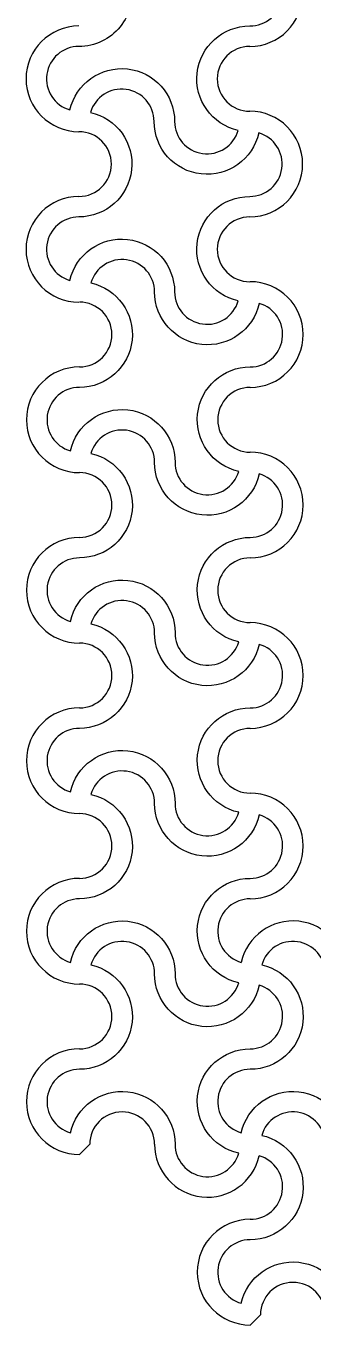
# Model space of a CAD drawing. Header units: millimetres. Extents: x 24 to 345, y 12 to 201.
# Drawn here: x 62.27 to 62.945, y 25.87 to 28.918 of the extents above; entities that cross this region are included whole.
import ezdxf

# ---------------------------------------------------------------- set-up
doc = ezdxf.new("R2010")
doc.units = ezdxf.units.MM
doc.header["$MEASUREMENT"] = 0
doc.layers.add('5th metal (rf+ground)', color=240, linetype='Continuous')

msp = doc.modelspace()

# ---------------------------------------------------------------- linework, layer by layer
at = {"layer": '5th metal (rf+ground)'}
for p, q in [((62.3953, 26.27021), (62.4193, 26.29421)), ((62.3953, 26.27021), (62.4193, 26.29421)), ((62.3953, 26.27021), (62.4193, 26.29421)), ((62.3953, 26.27021), (62.4193, 26.29421)), ((62.7953, 25.87021), (62.8193, 25.89421)), ((62.7953, 25.87021), (62.8193, 25.89421)), ((62.7953, 25.87021), (62.8193, 25.89421)), ((62.7953, 25.87021), (62.8193, 25.89421))]:
    msp.add_line(p, q, dxfattribs=at)
msp.add_lwpolyline([(62.5154, 29.02032, -0.4777982), (62.39418, 28.87021, 0.8687853), (62.37314, 28.72118, -0.8959788), (62.61818, 28.69421, 0.8687853), (62.76721, 28.67318, -0.8959788), (62.79418, 28.91821, 0.8687853), (62.81521, 29.06724, -0.6533985), (62.59235, 29.02345, -0.6533985)], format="xyb", dxfattribs=at)
msp.add_lwpolyline([(62.5154, 29.02032, -0.4777982), (62.39418, 28.87021, 0.8687853), (62.37314, 28.72118, -0.8959788), (62.61818, 28.69421, 0.8687853), (62.76721, 28.67318, -0.8959788), (62.79418, 28.91821, 0.8687853), (62.81521, 29.06724, -0.6533985), (62.59235, 29.02345, -0.6533985)], format="xyb", dxfattribs=at)
msp.add_lwpolyline([(62.5154, 29.02032, -0.4777982), (62.39418, 28.87021, 0.8687853), (62.37314, 28.72118, -0.8959788), (62.61818, 28.69421, 0.8687853), (62.76721, 28.67318, -0.8959788), (62.79418, 28.91821, 0.8687853), (62.81521, 29.06724, -0.6533985), (62.59235, 29.02345, -0.6533985)], format="xyb", dxfattribs=at)
msp.add_lwpolyline([(62.5154, 29.02032, -0.4777982), (62.39418, 28.87021, 0.8687853), (62.37314, 28.72118, -0.8959788), (62.61818, 28.69421, 0.8687853), (62.76721, 28.67318, -0.8959788), (62.79418, 28.91821, 0.8687853), (62.81521, 29.06724, -0.6533985), (62.59235, 29.02345, -0.6533985)], format="xyb", dxfattribs=at)
for points in [[(62.39418, 28.47021, 0.8687853), (62.37314, 28.32118, -0.8959788), (62.61818, 28.29421, 0.8687853), (62.76721, 28.27318, -0.8959788), (62.79418, 28.51821, 0.8687853), (62.81521, 28.66724, -0.8959788), (62.57018, 28.69421, 0.8687853), (62.42114, 28.71524, -0.8959788)], [(62.39418, 28.47021, 0.8687853), (62.37314, 28.32118, -0.8959788), (62.61818, 28.29421, 0.8687853), (62.76721, 28.27318, -0.8959788), (62.79418, 28.51821, 0.8687853), (62.81521, 28.66724, -0.8959788), (62.57018, 28.69421, 0.8687853), (62.42114, 28.71524, -0.8959788)], [(62.39418, 28.47021, 0.8687853), (62.37314, 28.32118, -0.8959788), (62.61818, 28.29421, 0.8687853), (62.76721, 28.27318, -0.8959788), (62.79418, 28.51821, 0.8687853), (62.81521, 28.66724, -0.8959788), (62.57018, 28.69421, 0.8687853), (62.42114, 28.71524, -0.8959788)], [(62.39418, 28.47021, 0.8687853), (62.37314, 28.32118, -0.8959788), (62.61818, 28.29421, 0.8687853), (62.76721, 28.27318, -0.8959788), (62.79418, 28.51821, 0.8687853), (62.81521, 28.66724, -0.8959788), (62.57018, 28.69421, 0.8687853), (62.42114, 28.71524, -0.8959788)], [(62.5713, 28.29421, 0.8687853), (62.42227, 28.31524, -0.8959788), (62.3953, 28.07021, 0.8687853), (62.37427, 27.92118, -0.8959788), (62.6193, 27.89421, 0.8687853), (62.76833, 27.87318, -0.8959788), (62.7953, 28.11821, 0.8687853), (62.81633, 28.26724, -0.8959788)], [(62.5713, 28.29421, 0.8687853), (62.42227, 28.31524, -0.8959788), (62.3953, 28.07021, 0.8687853), (62.37427, 27.92118, -0.8959788), (62.6193, 27.89421, 0.8687853), (62.76833, 27.87318, -0.8959788), (62.7953, 28.11821, 0.8687853), (62.81633, 28.26724, -0.8959788)], [(62.5713, 28.29421, 0.8687853), (62.42227, 28.31524, -0.8959788), (62.3953, 28.07021, 0.8687853), (62.37427, 27.92118, -0.8959788), (62.6193, 27.89421, 0.8687853), (62.76833, 27.87318, -0.8959788), (62.7953, 28.11821, 0.8687853), (62.81633, 28.26724, -0.8959788)], [(62.5713, 28.29421, 0.8687853), (62.42227, 28.31524, -0.8959788), (62.3953, 28.07021, 0.8687853), (62.37427, 27.92118, -0.8959788), (62.6193, 27.89421, 0.8687853), (62.76833, 27.87318, -0.8959788), (62.7953, 28.11821, 0.8687853), (62.81633, 28.26724, -0.8959788)], [(62.5713, 27.89421, 0.8687853), (62.42227, 27.91524, -0.8959788), (62.3953, 27.67021, 0.8687853), (62.37427, 27.52118, -0.8959788), (62.6193, 27.49421, 0.8687853), (62.76833, 27.47318, -0.8959788), (62.7953, 27.71821, 0.8687853), (62.81633, 27.86724, -0.8959788)], [(62.5713, 27.89421, 0.8687853), (62.42227, 27.91524, -0.8959788), (62.3953, 27.67021, 0.8687853), (62.37427, 27.52118, -0.8959788), (62.6193, 27.49421, 0.8687853), (62.76833, 27.47318, -0.8959788), (62.7953, 27.71821, 0.8687853), (62.81633, 27.86724, -0.8959788)], [(62.5713, 27.89421, 0.8687853), (62.42227, 27.91524, -0.8959788), (62.3953, 27.67021, 0.8687853), (62.37427, 27.52118, -0.8959788), (62.6193, 27.49421, 0.8687853), (62.76833, 27.47318, -0.8959788), (62.7953, 27.71821, 0.8687853), (62.81633, 27.86724, -0.8959788)], [(62.5713, 27.89421, 0.8687853), (62.42227, 27.91524, -0.8959788), (62.3953, 27.67021, 0.8687853), (62.37427, 27.52118, -0.8959788), (62.6193, 27.49421, 0.8687853), (62.76833, 27.47318, -0.8959788), (62.7953, 27.71821, 0.8687853), (62.81633, 27.86724, -0.8959788)], [(62.5713, 27.49421, 0.8687853), (62.42227, 27.51524, -0.8959788), (62.3953, 27.27021, 0.8687853), (62.37427, 27.12118, -0.8959788), (62.6193, 27.09421, 0.8687853), (62.76833, 27.07318, -0.8959788), (62.7953, 27.31821, 0.8687853), (62.81633, 27.46724, -0.8959788)], [(62.5713, 27.49421, 0.8687853), (62.42227, 27.51524, -0.8959788), (62.3953, 27.27021, 0.8687853), (62.37427, 27.12118, -0.8959788), (62.6193, 27.09421, 0.8687853), (62.76833, 27.07318, -0.8959788), (62.7953, 27.31821, 0.8687853), (62.81633, 27.46724, -0.8959788)], [(62.5713, 27.49421, 0.8687853), (62.42227, 27.51524, -0.8959788), (62.3953, 27.27021, 0.8687853), (62.37427, 27.12118, -0.8959788), (62.6193, 27.09421, 0.8687853), (62.76833, 27.07318, -0.8959788), (62.7953, 27.31821, 0.8687853), (62.81633, 27.46724, -0.8959788)], [(62.5713, 27.49421, 0.8687853), (62.42227, 27.51524, -0.8959788), (62.3953, 27.27021, 0.8687853), (62.37427, 27.12118, -0.8959788), (62.6193, 27.09421, 0.8687853), (62.76833, 27.07318, -0.8959788), (62.7953, 27.31821, 0.8687853), (62.81633, 27.46724, -0.8959788)], [(62.5713, 27.09421, 0.8687853), (62.42227, 27.11524, -0.8959788), (62.3953, 26.87021, 0.8687853), (62.37427, 26.72118, -0.8959788), (62.6193, 26.69421, 0.8687853), (62.76833, 26.67318, -0.8959788), (62.7953, 26.91821, 0.8687853), (62.81633, 27.06724, -0.8959788)], [(62.5713, 27.09421, 0.8687853), (62.42227, 27.11524, -0.8959788), (62.3953, 26.87021, 0.8687853), (62.37427, 26.72118, -0.8959788), (62.6193, 26.69421, 0.8687853), (62.76833, 26.67318, -0.8959788), (62.7953, 26.91821, 0.8687853), (62.81633, 27.06724, -0.8959788)], [(62.5713, 27.09421, 0.8687853), (62.42227, 27.11524, -0.8959788), (62.3953, 26.87021, 0.8687853), (62.37427, 26.72118, -0.8959788), (62.6193, 26.69421, 0.8687853), (62.76833, 26.67318, -0.8959788), (62.7953, 26.91821, 0.8687853), (62.81633, 27.06724, -0.8959788)], [(62.5713, 27.09421, 0.8687853), (62.42227, 27.11524, -0.8959788), (62.3953, 26.87021, 0.8687853), (62.37427, 26.72118, -0.8959788), (62.6193, 26.69421, 0.8687853), (62.76833, 26.67318, -0.8959788), (62.7953, 26.91821, 0.8687853), (62.81633, 27.06724, -0.8959788)], [(62.5713, 26.69421, 0.8687853), (62.42227, 26.71524, -0.8959788), (62.3953, 26.47021, 0.8687853), (62.37427, 26.32118, -0.8959788), (62.6193, 26.29421, 0.8687853), (62.76833, 26.27318, -0.8959788), (62.7953, 26.51821, 0.8687853), (62.81633, 26.66724, -0.8959788)], [(62.5713, 26.69421, 0.8687853), (62.42227, 26.71524, -0.8959788), (62.3953, 26.47021, 0.8687853), (62.37427, 26.32118, -0.8959788), (62.6193, 26.29421, 0.8687853), (62.76833, 26.27318, -0.8959788), (62.7953, 26.51821, 0.8687853), (62.81633, 26.66724, -0.8959788)], [(62.5713, 26.69421, 0.8687853), (62.42227, 26.71524, -0.8959788), (62.3953, 26.47021, 0.8687853), (62.37427, 26.32118, -0.8959788), (62.6193, 26.29421, 0.8687853), (62.76833, 26.27318, -0.8959788), (62.7953, 26.51821, 0.8687853), (62.81633, 26.66724, -0.8959788)], [(62.5713, 26.69421, 0.8687853), (62.42227, 26.71524, -0.8959788), (62.3953, 26.47021, 0.8687853), (62.37427, 26.32118, -0.8959788), (62.6193, 26.29421, 0.8687853), (62.76833, 26.27318, -0.8959788), (62.7953, 26.51821, 0.8687853), (62.81633, 26.66724, -0.8959788)], [(62.9713, 26.69421, 0.8687853), (62.82227, 26.71524, -0.8959788), (62.7953, 26.47021, 0.8687853), (62.77427, 26.32118, -0.8959788), (63.0193, 26.29421, 0.8687853), (63.16833, 26.27318, -0.8959788), (63.1953, 26.51821, 0.8687853), (63.21633, 26.66724, -0.8959788)], [(62.9713, 26.69421, 0.8687853), (62.82227, 26.71524, -0.8959788), (62.7953, 26.47021, 0.8687853), (62.77427, 26.32118, -0.8959788), (63.0193, 26.29421, 0.8687853), (63.16833, 26.27318, -0.8959788), (63.1953, 26.51821, 0.8687853), (63.21633, 26.66724, -0.8959788)], [(62.9713, 26.69421, 0.8687853), (62.82227, 26.71524, -0.8959788), (62.7953, 26.47021, 0.8687853), (62.77427, 26.32118, -0.8959788), (63.0193, 26.29421, 0.8687853), (63.16833, 26.27318, -0.8959788), (63.1953, 26.51821, 0.8687853), (63.21633, 26.66724, -0.8959788)], [(62.9713, 26.69421, 0.8687853), (62.82227, 26.71524, -0.8959788), (62.7953, 26.47021, 0.8687853), (62.77427, 26.32118, -0.8959788), (63.0193, 26.29421, 0.8687853), (63.16833, 26.27318, -0.8959788), (63.1953, 26.51821, 0.8687853), (63.21633, 26.66724, -0.8959788)], [(62.9713, 26.29421, 0.8687853), (62.82227, 26.31524, -0.8959788), (62.7953, 26.07021, 0.8687853), (62.77427, 25.92118, -0.8959788), (63.0193, 25.89421, 0.8687853), (63.16833, 25.87318, -0.8959788), (63.1953, 26.11821, 0.8687853), (63.21633, 26.26724, -0.8959788)], [(62.9713, 26.29421, 0.8687853), (62.82227, 26.31524, -0.8959788), (62.7953, 26.07021, 0.8687853), (62.77427, 25.92118, -0.8959788), (63.0193, 25.89421, 0.8687853), (63.16833, 25.87318, -0.8959788), (63.1953, 26.11821, 0.8687853), (63.21633, 26.26724, -0.8959788)], [(62.9713, 26.29421, 0.8687853), (62.82227, 26.31524, -0.8959788), (62.7953, 26.07021, 0.8687853), (62.77427, 25.92118, -0.8959788), (63.0193, 25.89421, 0.8687853), (63.16833, 25.87318, -0.8959788), (63.1953, 26.11821, 0.8687853), (63.21633, 26.26724, -0.8959788)], [(62.9713, 26.29421, 0.8687853), (62.82227, 26.31524, -0.8959788), (62.7953, 26.07021, 0.8687853), (62.77427, 25.92118, -0.8959788), (63.0193, 25.89421, 0.8687853), (63.16833, 25.87318, -0.8959788), (63.1953, 26.11821, 0.8687853), (63.21633, 26.26724, -0.8959788)]]:
    msp.add_lwpolyline(points, format="xyb", close=True, dxfattribs=at)
for centre, radius, start, end in [((62.79418, 28.99421), 0.124, 270, 90), ((62.79418, 28.99421), 0.124, 270, 90), ((62.79418, 28.99421), 0.124, 270, 90), ((62.79418, 28.99421), 0.124, 270, 90), ((62.39418, 28.79421), 0.124, 90, 270), ((62.39418, 28.79421), 0.124, 90, 270), ((62.39418, 28.79421), 0.124, 90, 270), ((62.39418, 28.79421), 0.124, 90, 270), ((62.79418, 28.79421), 0.076, 90, 270), ((62.79418, 28.79421), 0.076, 90, 270), ((62.79418, 28.79421), 0.076, 90, 270), ((62.79418, 28.79421), 0.076, 90, 270), ((62.79418, 28.59421), 0.124, 270, 90), ((62.79418, 28.59421), 0.124, 270, 90), ((62.79418, 28.59421), 0.124, 270, 90), ((62.79418, 28.59421), 0.124, 270, 90), ((62.39418, 28.59421), 0.076, 270, 90), ((62.39418, 28.59421), 0.076, 270, 90), ((62.39418, 28.59421), 0.076, 270, 90), ((62.39418, 28.59421), 0.076, 270, 90), ((62.39418, 28.39421), 0.124, 90, 270), ((62.39418, 28.39421), 0.124, 90, 270), ((62.39418, 28.39421), 0.124, 90, 270), ((62.39418, 28.39421), 0.124, 90, 270), ((62.79418, 28.39421), 0.076, 90, 270), ((62.79418, 28.39421), 0.076, 90, 270), ((62.79418, 28.39421), 0.076, 90, 270), ((62.79418, 28.39421), 0.076, 90, 270), ((62.7953, 28.19421), 0.124, 270, 90), ((62.7953, 28.19421), 0.124, 270, 90), ((62.7953, 28.19421), 0.124, 270, 90), ((62.7953, 28.19421), 0.124, 270, 90), ((62.3953, 28.19421), 0.076, 270, 90), ((62.3953, 28.19421), 0.076, 270, 90), ((62.3953, 28.19421), 0.076, 270, 90), ((62.3953, 28.19421), 0.076, 270, 90), ((62.3953, 27.99421), 0.124, 90, 270), ((62.3953, 27.99421), 0.124, 90, 270), ((62.3953, 27.99421), 0.124, 90, 270), ((62.3953, 27.99421), 0.124, 90, 270), ((62.7953, 27.99421), 0.076, 90, 270), ((62.7953, 27.99421), 0.076, 90, 270), ((62.7953, 27.99421), 0.076, 90, 270), ((62.7953, 27.99421), 0.076, 90, 270), ((62.7953, 27.79421), 0.124, 270, 90), ((62.7953, 27.79421), 0.124, 270, 90), ((62.7953, 27.79421), 0.124, 270, 90), ((62.7953, 27.79421), 0.124, 270, 90), ((62.3953, 27.79421), 0.076, 270, 90), ((62.3953, 27.79421), 0.076, 270, 90), ((62.3953, 27.79421), 0.076, 270, 90), ((62.3953, 27.79421), 0.076, 270, 90), ((62.3953, 27.59421), 0.124, 90, 270), ((62.3953, 27.59421), 0.124, 90, 270), ((62.3953, 27.59421), 0.124, 90, 270), ((62.3953, 27.59421), 0.124, 90, 270), ((62.7953, 27.59421), 0.076, 90, 270), ((62.7953, 27.59421), 0.076, 90, 270), ((62.7953, 27.59421), 0.076, 90, 270), ((62.7953, 27.59421), 0.076, 90, 270), ((62.7953, 27.39421), 0.124, 270, 90), ((62.7953, 27.39421), 0.124, 270, 90), ((62.7953, 27.39421), 0.124, 270, 90), ((62.7953, 27.39421), 0.124, 270, 90), ((62.3953, 27.39421), 0.076, 270, 90), ((62.3953, 27.39421), 0.076, 270, 90), ((62.3953, 27.39421), 0.076, 270, 90), ((62.3953, 27.39421), 0.076, 270, 90), ((62.3953, 27.19421), 0.124, 90, 270), ((62.3953, 27.19421), 0.124, 90, 270), ((62.3953, 27.19421), 0.124, 90, 270), ((62.3953, 27.19421), 0.124, 90, 270), ((62.7953, 27.19421), 0.076, 90, 270), ((62.7953, 27.19421), 0.076, 90, 270), ((62.7953, 27.19421), 0.076, 90, 270), ((62.7953, 27.19421), 0.076, 90, 270), ((62.7953, 26.99421), 0.124, 270, 90), ((62.7953, 26.99421), 0.124, 270, 90), ((62.7953, 26.99421), 0.124, 270, 90), ((62.7953, 26.99421), 0.124, 270, 90), ((62.3953, 26.99421), 0.076, 270, 90), ((62.3953, 26.99421), 0.076, 270, 90), ((62.3953, 26.99421), 0.076, 270, 90), ((62.3953, 26.99421), 0.076, 270, 90), ((62.3953, 26.79421), 0.124, 90, 270), ((62.3953, 26.79421), 0.124, 90, 270), ((62.3953, 26.79421), 0.124, 90, 270), ((62.3953, 26.79421), 0.124, 90, 270), ((62.7953, 26.79421), 0.076, 90, 253.93453), ((62.7953, 26.79421), 0.076, 90, 253.93453), ((62.7953, 26.79421), 0.076, 90, 253.93453), ((62.7953, 26.79421), 0.076, 90, 253.93453), ((62.8953, 26.69421), 0.124, 360, 167.43866), ((62.8953, 26.69421), 0.124, 360, 167.43866), ((62.8953, 26.69421), 0.124, 360, 167.43866), ((62.8953, 26.69421), 0.124, 360, 167.43866), ((62.3953, 26.59421), 0.076, 270, 90), ((62.3953, 26.59421), 0.076, 270, 90), ((62.3953, 26.59421), 0.076, 270, 90), ((62.3953, 26.59421), 0.076, 270, 90), ((62.3953, 26.39421), 0.124, 90, 270), ((62.3953, 26.39421), 0.124, 90, 270), ((62.3953, 26.39421), 0.124, 90, 270), ((62.3953, 26.39421), 0.124, 90, 270), ((62.4953, 26.29421), 0.076, 0, 180), ((62.4953, 26.29421), 0.076, 0, 180), ((62.4953, 26.29421), 0.076, 0, 180), ((62.4953, 26.29421), 0.076, 0, 180), ((62.6953, 26.29421), 0.124, 180, 347.43866), ((62.6953, 26.29421), 0.124, 180, 347.43866), ((62.6953, 26.29421), 0.124, 180, 347.43866), ((62.6953, 26.29421), 0.124, 180, 347.43866), ((62.7953, 26.19421), 0.076, 270, 73.93453), ((62.7953, 26.19421), 0.076, 270, 73.93453), ((62.7953, 26.19421), 0.076, 270, 73.93453), ((62.7953, 26.19421), 0.076, 270, 73.93453), ((62.7953, 25.99421), 0.124, 90, 270), ((62.7953, 25.99421), 0.124, 90, 270), ((62.7953, 25.99421), 0.124, 90, 270), ((62.7953, 25.99421), 0.124, 90, 270), ((62.8953, 25.89421), 0.076, 0, 180), ((62.8953, 25.89421), 0.076, 0, 180), ((62.8953, 25.89421), 0.076, 0, 180), ((62.8953, 25.89421), 0.076, 0, 180)]:
    msp.add_arc(centre, radius, start, end, dxfattribs=at)

doc.saveas('drawing.dxf')
